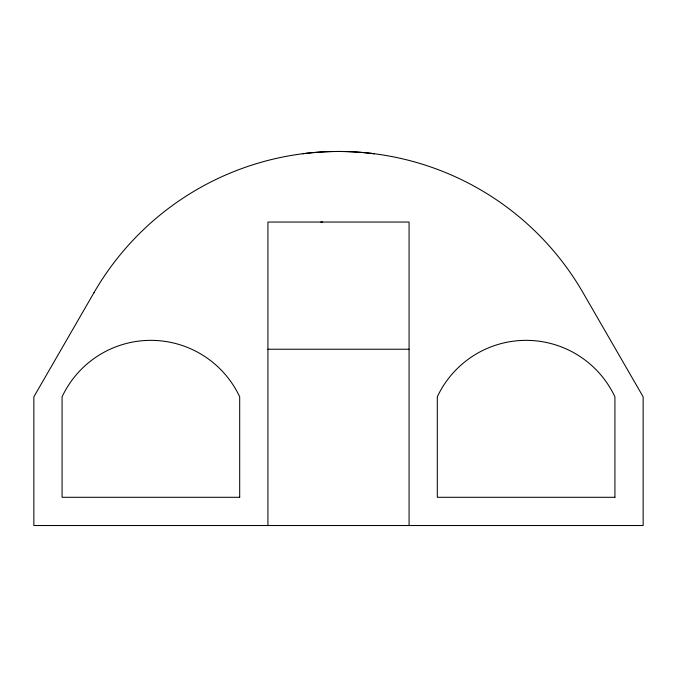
<?xml version="1.0" encoding="UTF-8"?>
<svg xmlns="http://www.w3.org/2000/svg" width="677" height="677" viewBox="0 0 677 677"><rect width="100%" height="100%" fill="white"/><g stroke="black" fill="none" stroke-linecap="round" stroke-linejoin="round"><path stroke-width="1.02" d="M302.856 153.73C326.492 150.726 350.508 150.734 374.144 153.73L371.428 153.391M320.771 222.048L322.607 222.048M267.923 349.23L409.077 349.23M409.077 525.53L409.077 222.048L267.923 222.048L267.923 525.53M94.01 292.625L33.85 396.824L33.85 525.53L643.15 525.53L643.15 396.824L582.99 292.625A282.317 282.317 0 0 0 94.01 292.625M239.692 497.299L62.081 497.299L62.081 396.824A98.063 98.063 0 0 1 239.692 396.824L239.692 497.299M614.919 497.299L437.308 497.299L437.308 396.824A98.063 98.063 0 0 1 614.919 396.824L614.919 497.299"/></g></svg>
